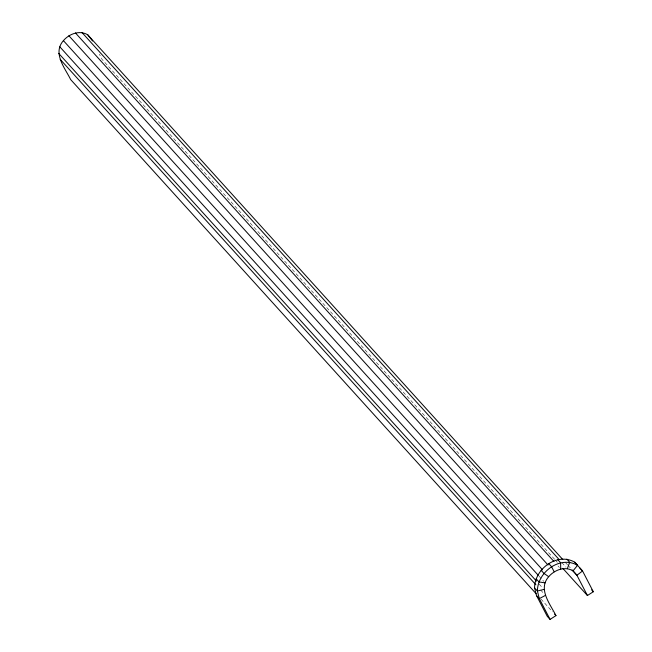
<?xml version="1.0" encoding="UTF-8"?>
<svg xmlns="http://www.w3.org/2000/svg" width="652" height="652" viewBox="0 0 652 652"><rect width="100%" height="100%" fill="white"/><g stroke="black" fill="none" stroke-linecap="round" stroke-linejoin="round"><path stroke-width="0.49" stroke-dasharray="3.26 2.44" d="M565.292 562.415L567.566 564.811M568.022 565.439L570.304 567.827M561.885 562.603L565.985 567.134M554.607 559.277L102.119 59.471L99.381 54.189M555.292 560.035L557.338 562.301M557.998 565.96L559.367 567.468M538.968 576.075L543.752 581.356M539.196 584.143L542.611 587.917M540.679 590.076L543.409 593.1M540.932 599.017L552.554 611.853"/><path stroke-width="0.98" d="M536.148 593.736L70.677 79.585C64.907 67.947 52.388 53.195 63.407 40.628C69.242 33.839 79.528 29.894 87.743 34.8L562.782 559.522M534.558 587.859C534.64 568.837 557.232 552.146 574.722 562.179L577.566 565.317L573.035 570.85C564.819 565.936 554.534 569.889 548.699 576.678C537.68 589.237 550.198 603.988 555.969 615.627L550.068 619.4L547.224 616.262L536.466 595.496L534.558 587.859L537.403 591.005L539.31 598.634L550.068 619.4M567.354 568.642L569.709 562.277L566.865 559.131M562.806 568.34L587.419 595.52L593.312 591.747L582.546 570.981L574.722 562.179M545.463 595.366L539.31 598.634L536.466 595.496M543.98 589.432L537.403 591.005C537.484 571.975 560.076 555.284 577.566 565.317M545.121 582.864L538.976 581.934L536.131 578.789M548.699 576.678L543.923 573.377L541.078 570.231M579.709 567.843L582.546 570.981L576.914 575.251L587.419 595.52M591.608 589.864L593.312 591.747M572.13 569.97L576.914 575.251L573.035 570.85M82.062 32.6L559.155 559.587M557.721 559.595L560.565 562.733L560.736 568.976M75.445 32.934L553.898 561.429M548.666 563.491L551.51 566.637L554.184 571.796M68.892 35.754L548.03 565.007M63.407 40.628L542.545 569.881M59.821 46.822L538.283 575.317M58.688 53.382L536.466 581.128M60.171 59.316L535.895 584.795M554.599 614.119L555.969 615.627M87.743 34.8L92.535 40.97"/></g></svg>
